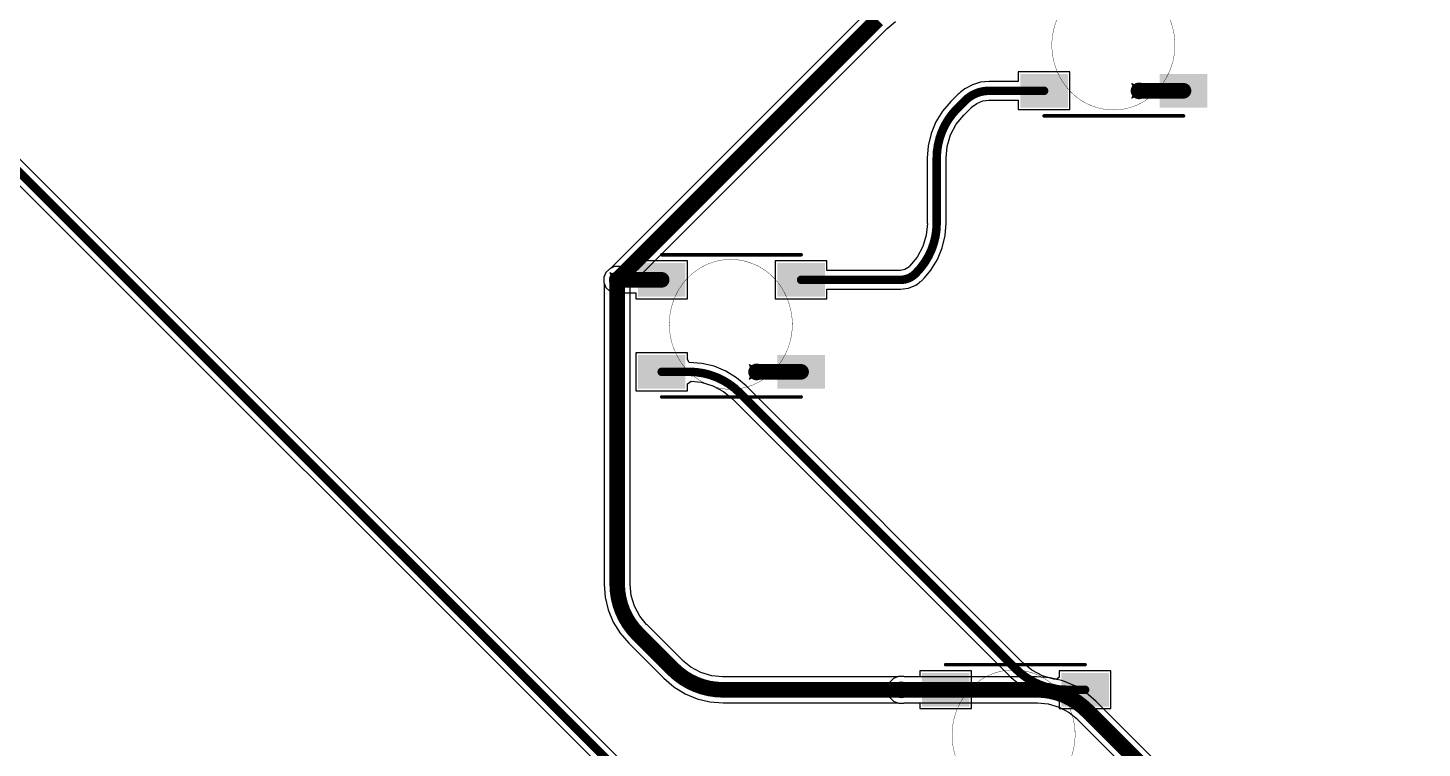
# Model space of a CAD drawing. Header units: inches. Extents: x -11 to 1110, y -7 to 455.
# Drawn here: x 112.1 to 162.1, y 205.2 to 231 of the extents above; entities that cross this region are included whole.
import ezdxf

# ---------------------------------------------------------------- set-up
doc = ezdxf.new("R2010")
doc.units = ezdxf.units.IN
for name, color, linetype in [('Bottom Layer', 5, 'Continuous'), ('Drill Drawing', 1, 'Continuous'), ('Mechanical 7', 56, 'Continuous'), ('Top Layer', 1, 'Continuous'), ('Top Overlay', 2, 'Continuous'), ('Top Paste', 8, 'Continuous'), ('Top Solder', 216, 'Continuous'), ('Via Holes', 16, 'Continuous')]:
    doc.layers.add(name, color=color, linetype=linetype)

msp = doc.modelspace()

# ---------------------------------------------------------------- hatches: boundary and pattern name
at = {"layer": 'Bottom Layer'}
h = msp.add_hatch(color=5, dxfattribs=at)
edge = h.paths.add_edge_path()
edge.add_arc((151.961, 228.782), 0.3, 0, 360)
h = msp.add_hatch(color=5, dxfattribs=at)
edge = h.paths.add_edge_path()
edge.add_arc((133.245, 221.998), 0.3, 0, 360)
h = msp.add_hatch(color=5, dxfattribs=at)
edge = h.paths.add_edge_path()
edge.add_arc((138.245, 218.698), 0.3, 0, 360)
h = msp.add_hatch(color=5, dxfattribs=at)
edge = h.paths.add_edge_path()
edge.add_arc((143.431, 207.292), 0.3, 0, 360)
at = {"layer": 'Top Layer'}
for points in [[(147.807, 229.285), (149.307, 229.285), (149.307, 228.285), (147.807, 228.285)], [(152.807, 229.285), (154.307, 229.285), (154.307, 228.285), (152.807, 228.285)], [(134.091, 222.502), (135.591, 222.502), (135.591, 221.502), (134.091, 221.502)], [(140.591, 221.502), (139.091, 221.502), (139.091, 222.502), (140.591, 222.502)], [(134.091, 219.202), (135.591, 219.202), (135.591, 218.202), (134.091, 218.202)], [(139.091, 219.202), (140.591, 219.202), (140.591, 218.202), (139.091, 218.202)], [(144.276, 207.795), (145.776, 207.795), (145.776, 206.795), (144.276, 206.795)], [(150.776, 206.795), (149.276, 206.795), (149.276, 207.795), (150.776, 207.795)]]:
    msp.add_hatch(color=1, dxfattribs=at).paths.add_polyline_path(points)
h = msp.add_hatch(color=1, dxfattribs=at)
edge = h.paths.add_edge_path()
edge.add_arc((151.961, 228.782), 0.3, 0, 360)
h = msp.add_hatch(color=1, dxfattribs=at)
edge = h.paths.add_edge_path()
edge.add_arc((133.245, 221.998), 0.3, 0, 360)
h = msp.add_hatch(color=1, dxfattribs=at)
edge = h.paths.add_edge_path()
edge.add_arc((138.245, 218.698), 0.3, 0, 360)
h = msp.add_hatch(color=1, dxfattribs=at)
edge = h.paths.add_edge_path()
edge.add_arc((143.431, 207.292), 0.3, 0, 360)
at = {"layer": 'Top Paste'}
for points in [[(147.807, 229.285), (149.307, 229.285), (149.307, 228.285), (147.807, 228.285)], [(152.807, 229.285), (154.307, 229.285), (154.307, 228.285), (152.807, 228.285)], [(134.091, 222.502), (135.591, 222.502), (135.591, 221.502), (134.091, 221.502)], [(140.591, 221.502), (139.091, 221.502), (139.091, 222.502), (140.591, 222.502)], [(134.091, 219.202), (135.591, 219.202), (135.591, 218.202), (134.091, 218.202)], [(139.091, 219.202), (140.591, 219.202), (140.591, 218.202), (139.091, 218.202)], [(144.276, 207.795), (145.776, 207.795), (145.776, 206.795), (144.276, 206.795)], [(150.776, 206.795), (149.276, 206.795), (149.276, 207.795), (150.776, 207.795)]]:
    msp.add_hatch(color=8, dxfattribs=at).paths.add_polyline_path(points)
at = {"layer": 'Top Solder'}
for points in [[(147.705, 229.387), (149.408, 229.387), (149.408, 228.184), (147.705, 228.184)], [(152.705, 229.387), (154.408, 229.387), (154.408, 228.184), (152.705, 228.184)], [(133.989, 222.603), (135.692, 222.603), (135.692, 221.4), (133.989, 221.4)], [(140.692, 221.4), (138.989, 221.4), (138.989, 222.603), (140.692, 222.603)], [(133.989, 219.303), (135.692, 219.303), (135.692, 218.1), (133.989, 218.1)], [(138.989, 219.303), (140.692, 219.303), (140.692, 218.1), (138.989, 218.1)], [(144.175, 207.897), (145.878, 207.897), (145.878, 206.693), (144.175, 206.693)], [(150.878, 206.693), (149.175, 206.693), (149.175, 207.897), (150.878, 207.897)]]:
    msp.add_hatch(color=216, dxfattribs=at).paths.add_polyline_path(points)
at = {"layer": 'Via Holes'}
h = msp.add_hatch(color=7, dxfattribs=at)
edge = h.paths.add_edge_path()
edge.add_arc((151.961, 228.782), 0.15, 0, 360)
h = msp.add_hatch(color=7, dxfattribs=at)
edge = h.paths.add_edge_path()
edge.add_arc((133.245, 221.998), 0.15, 0, 360)
h = msp.add_hatch(color=7, dxfattribs=at)
edge = h.paths.add_edge_path()
edge.add_arc((138.245, 218.698), 0.15, 0, 360)
h = msp.add_hatch(color=7, dxfattribs=at)
edge = h.paths.add_edge_path()
edge.add_arc((143.431, 207.292), 0.15, 0, 360)

# ---------------------------------------------------------------- linework, layer by layer
at = {"layer": 'Bottom Layer'}
for p, q in [((142.255, 231.668), (133.003, 222.415)), ((142.927, 231.026), (143.225, 231.272)), ((133.711, 221.805), (142.915, 231.008)), ((142.915, 231.008), (142.927, 231.026)), ((187.665, 150.479), (110.398, 227.746)), ((110.02, 227.171), (187.09, 150.102)), ((132.84, 222.269), (132.767, 222.093)), ((132.767, 222.093), (132.767, 221.903)), ((132.975, 222.403), (132.84, 222.269)), ((133.003, 222.415), (132.975, 222.403)), ((132.767, 221.903), (132.779, 221.875)), ((132.779, 221.875), (132.779, 211.088)), ((133.711, 211.088), (133.711, 221.805)), ((132.779, 211.088), (132.779, 211.088)), ((132.779, 211.088), (132.816, 210.618)), ((133.707, 211.067), (133.711, 211.088)), ((133.745, 210.682), (133.707, 211.067)), ((132.816, 210.618), (132.926, 210.159)), ((133.863, 210.292), (133.745, 210.682)), ((132.926, 210.159), (133.106, 209.723)), ((134.056, 209.932), (133.863, 210.292)), ((133.106, 209.723), (133.353, 209.321)), ((134.301, 209.633), (134.056, 209.932)), ((134.319, 209.622), (134.301, 209.633)), ((135.575, 208.365), (134.319, 209.622)), ((133.353, 209.321), (133.659, 208.962)), ((133.659, 208.962), (133.659, 208.962)), ((133.659, 208.962), (134.916, 207.706)), ((135.587, 208.347), (135.575, 208.365)), ((135.886, 208.102), (135.587, 208.347)), ((136.245, 207.91), (135.886, 208.102)), ((134.916, 207.706), (134.916, 207.706)), ((134.916, 207.706), (135.274, 207.399)), ((136.636, 207.791), (136.245, 207.91)), ((137.02, 207.754), (136.636, 207.791)), ((137.041, 207.758), (137.02, 207.754)), ((143.307, 207.758), (137.041, 207.758)), ((143.336, 207.769), (143.307, 207.758)), ((143.526, 207.769), (143.336, 207.769)), ((143.554, 207.758), (143.526, 207.769)), ((148.298, 207.758), (143.554, 207.758)), ((148.768, 207.721), (148.298, 207.758)), ((148.298, 207.758), (148.298, 207.758)), ((149.227, 207.611), (148.768, 207.721)), ((149.663, 207.43), (149.227, 207.611)), ((135.274, 207.399), (135.677, 207.153)), ((135.677, 207.153), (136.112, 206.972)), ((150.065, 207.184), (149.663, 207.43)), ((150.424, 206.878), (150.065, 207.184)), ((136.112, 206.972), (136.571, 206.862)), ((136.571, 206.862), (137.041, 206.825)), ((137.041, 206.825), (137.041, 206.825)), ((137.041, 206.825), (143.307, 206.825)), ((143.307, 206.825), (143.336, 206.814)), ((143.336, 206.814), (143.526, 206.814)), ((143.526, 206.814), (143.554, 206.825)), ((143.554, 206.825), (148.298, 206.825)), ((148.298, 206.825), (148.319, 206.83)), ((148.319, 206.83), (148.703, 206.792)), ((148.703, 206.792), (149.094, 206.673)), ((149.094, 206.673), (149.453, 206.481)), ((150.423, 206.877), (150.424, 206.878)), ((153.811, 203.489), (150.423, 206.877)), ((149.453, 206.481), (149.752, 206.236)), ((149.752, 206.236), (149.764, 206.218)), ((149.764, 206.218), (153.152, 202.83))]:
    msp.add_line(p, q, dxfattribs=at)
for points in [[(133.245, 221.998, 0.559, 0.559, 0), (142.585, 231.338, 0.559, 0.559, 0)], [(110.16, 227.508, 0.305, 0.305, 0), (187.427, 150.241, 0.305, 0.305, 0)], [(133.245, 211.088, 0.559, 0.559, 0), (133.245, 221.998, 0.559, 0.559, 0)], [(133.989, 209.292, 0.559, 0.559, -0.198912), (133.245, 211.088, 0.559, 0.559, 0)], [(133.989, 209.292, 0.559, 0.559, 0), (135.245, 208.036, 0.559, 0.559, 0)], [(137.041, 207.292, 0.559, 0.559, -0.198912), (135.245, 208.036, 0.559, 0.559, 0)], [(137.041, 207.292, 0.559, 0.559, 0), (143.431, 207.292, 0.559, 0.559, 0)], [(143.431, 207.292, 0.559, 0.559, 0), (148.298, 207.292, 0.559, 0.559, 0)], [(148.298, 207.292, 0.559, 0.559, -0.198912), (150.094, 206.548, 0.559, 0.559, 0)], [(150.094, 206.548, 0.559, 0.559, 0), (153.482, 203.16, 0.559, 0.559, 0)]]:
    msp.add_lwpolyline(points, format="xyseb", dxfattribs=at)
for points in [[(133.105, 221.998, 0.279, 0.279, 1), (133.385, 221.998, 0.279, 0.279, 1)], [(133.105, 221.998, 0.279, 0.279, 1), (133.385, 221.998, 0.279, 0.279, 1)], [(133.105, 211.088, 0.279, 0.279, 1), (133.385, 211.088, 0.279, 0.279, 1)], [(133.105, 211.088, 0.279, 0.279, 1), (133.385, 211.088, 0.279, 0.279, 1)], [(133.849, 209.292, 0.279, 0.279, 1), (134.129, 209.292, 0.279, 0.279, 1)], [(133.849, 209.292, 0.279, 0.279, 1), (134.129, 209.292, 0.279, 0.279, 1)], [(135.106, 208.036, 0.279, 0.279, 1), (135.385, 208.036, 0.279, 0.279, 1)], [(135.106, 208.036, 0.279, 0.279, 1), (135.385, 208.036, 0.279, 0.279, 1)], [(136.902, 207.292, 0.279, 0.279, 1), (137.181, 207.292, 0.279, 0.279, 1)], [(136.902, 207.292, 0.279, 0.279, 1), (137.181, 207.292, 0.279, 0.279, 1)], [(143.291, 207.292, 0.279, 0.279, 1), (143.57, 207.292, 0.279, 0.279, 1)], [(143.291, 207.292, 0.279, 0.279, 1), (143.57, 207.292, 0.279, 0.279, 1)], [(148.158, 207.292, 0.279, 0.279, 1), (148.437, 207.292, 0.279, 0.279, 1)], [(148.158, 207.292, 0.279, 0.279, 1), (148.437, 207.292, 0.279, 0.279, 1)], [(149.954, 206.548, 0.279, 0.279, 1), (150.233, 206.548, 0.279, 0.279, 1)], [(149.954, 206.548, 0.279, 0.279, 1), (150.233, 206.548, 0.279, 0.279, 1)]]:
    msp.add_lwpolyline(points, format="xyseb", close=True, dxfattribs=at)
at = {"layer": 'Drill Drawing'}
for points in [[(151.707, 229.036, 0.0508, 0.0508, 0), (151.961, 228.909, 0.0508, 0.0508, 0)], [(151.707, 229.036, 0.0508, 0.0508, 0), (151.834, 228.782, 0.0508, 0.0508, 0)], [(151.961, 228.909, 0.0508, 0.0508, 0), (152.215, 229.036, 0.0508, 0.0508, 0)], [(152.088, 228.782, 0.0508, 0.0508, 0), (152.215, 229.036, 0.0508, 0.0508, 0)], [(151.707, 228.528, 0.0508, 0.0508, 0), (151.834, 228.782, 0.0508, 0.0508, 0)], [(151.707, 228.528, 0.0508, 0.0508, 0), (151.961, 228.655, 0.0508, 0.0508, 0)], [(151.961, 228.655, 0.0508, 0.0508, 0), (152.215, 228.528, 0.0508, 0.0508, 0)], [(152.088, 228.782, 0.0508, 0.0508, 0), (152.215, 228.528, 0.0508, 0.0508, 0)], [(132.991, 222.252, 0.0508, 0.0508, 0), (133.245, 222.125, 0.0508, 0.0508, 0)], [(132.991, 222.252, 0.0508, 0.0508, 0), (133.118, 221.998, 0.0508, 0.0508, 0)], [(133.245, 222.125, 0.0508, 0.0508, 0), (133.499, 222.252, 0.0508, 0.0508, 0)], [(133.372, 221.998, 0.0508, 0.0508, 0), (133.499, 222.252, 0.0508, 0.0508, 0)], [(132.991, 221.744, 0.0508, 0.0508, 0), (133.118, 221.998, 0.0508, 0.0508, 0)], [(132.991, 221.744, 0.0508, 0.0508, 0), (133.245, 221.871, 0.0508, 0.0508, 0)], [(133.245, 221.871, 0.0508, 0.0508, 0), (133.499, 221.744, 0.0508, 0.0508, 0)], [(133.372, 221.998, 0.0508, 0.0508, 0), (133.499, 221.744, 0.0508, 0.0508, 0)], [(137.991, 218.952, 0.0508, 0.0508, 0), (138.245, 218.825, 0.0508, 0.0508, 0)], [(137.991, 218.952, 0.0508, 0.0508, 0), (138.118, 218.698, 0.0508, 0.0508, 0)], [(137.991, 218.444, 0.0508, 0.0508, 0), (138.118, 218.698, 0.0508, 0.0508, 0)], [(137.991, 218.444, 0.0508, 0.0508, 0), (138.245, 218.571, 0.0508, 0.0508, 0)], [(138.245, 218.825, 0.0508, 0.0508, 0), (138.499, 218.952, 0.0508, 0.0508, 0)], [(138.245, 218.571, 0.0508, 0.0508, 0), (138.499, 218.444, 0.0508, 0.0508, 0)], [(138.372, 218.698, 0.0508, 0.0508, 0), (138.499, 218.952, 0.0508, 0.0508, 0)], [(138.372, 218.698, 0.0508, 0.0508, 0), (138.499, 218.444, 0.0508, 0.0508, 0)], [(143.177, 207.546, 0.0508, 0.0508, 0), (143.431, 207.419, 0.0508, 0.0508, 0)], [(143.177, 207.546, 0.0508, 0.0508, 0), (143.304, 207.292, 0.0508, 0.0508, 0)], [(143.431, 207.419, 0.0508, 0.0508, 0), (143.685, 207.546, 0.0508, 0.0508, 0)], [(143.558, 207.292, 0.0508, 0.0508, 0), (143.685, 207.546, 0.0508, 0.0508, 0)], [(143.177, 207.038, 0.0508, 0.0508, 0), (143.304, 207.292, 0.0508, 0.0508, 0)], [(143.177, 207.038, 0.0508, 0.0508, 0), (143.431, 207.165, 0.0508, 0.0508, 0)], [(143.431, 207.165, 0.0508, 0.0508, 0), (143.685, 207.038, 0.0508, 0.0508, 0)], [(143.558, 207.292, 0.0508, 0.0508, 0), (143.685, 207.038, 0.0508, 0.0508, 0)]]:
    msp.add_lwpolyline(points, format="xyseb", dxfattribs=at)
for points in [[(151.694, 229.036, 0.0254, 0.0254, 1), (151.72, 229.036, 0.0254, 0.0254, 1)], [(151.694, 229.036, 0.0254, 0.0254, 1), (151.72, 229.036, 0.0254, 0.0254, 1)], [(152.202, 229.036, 0.0254, 0.0254, 1), (152.228, 229.036, 0.0254, 0.0254, 1)], [(152.202, 229.036, 0.0254, 0.0254, 1), (152.228, 229.036, 0.0254, 0.0254, 1)], [(151.694, 228.528, 0.0254, 0.0254, 1), (151.72, 228.528, 0.0254, 0.0254, 1)], [(151.694, 228.528, 0.0254, 0.0254, 1), (151.72, 228.528, 0.0254, 0.0254, 1)], [(151.821, 228.782, 0.0254, 0.0254, 1), (151.847, 228.782, 0.0254, 0.0254, 1)], [(151.821, 228.782, 0.0254, 0.0254, 1), (151.847, 228.782, 0.0254, 0.0254, 1)], [(151.948, 228.909, 0.0254, 0.0254, 1), (151.974, 228.909, 0.0254, 0.0254, 1)], [(151.948, 228.909, 0.0254, 0.0254, 1), (151.974, 228.909, 0.0254, 0.0254, 1)], [(151.948, 228.655, 0.0254, 0.0254, 1), (151.974, 228.655, 0.0254, 0.0254, 1)], [(151.948, 228.655, 0.0254, 0.0254, 1), (151.974, 228.655, 0.0254, 0.0254, 1)], [(152.075, 228.782, 0.0254, 0.0254, 1), (152.101, 228.782, 0.0254, 0.0254, 1)], [(152.075, 228.782, 0.0254, 0.0254, 1), (152.101, 228.782, 0.0254, 0.0254, 1)], [(152.202, 228.528, 0.0254, 0.0254, 1), (152.228, 228.528, 0.0254, 0.0254, 1)], [(152.202, 228.528, 0.0254, 0.0254, 1), (152.228, 228.528, 0.0254, 0.0254, 1)], [(132.978, 222.252, 0.0254, 0.0254, 1), (133.004, 222.252, 0.0254, 0.0254, 1)], [(132.978, 222.252, 0.0254, 0.0254, 1), (133.004, 222.252, 0.0254, 0.0254, 1)], [(133.232, 222.125, 0.0254, 0.0254, 1), (133.258, 222.125, 0.0254, 0.0254, 1)], [(133.232, 222.125, 0.0254, 0.0254, 1), (133.258, 222.125, 0.0254, 0.0254, 1)], [(133.486, 222.252, 0.0254, 0.0254, 1), (133.512, 222.252, 0.0254, 0.0254, 1)], [(133.486, 222.252, 0.0254, 0.0254, 1), (133.512, 222.252, 0.0254, 0.0254, 1)], [(132.978, 221.744, 0.0254, 0.0254, 1), (133.004, 221.744, 0.0254, 0.0254, 1)], [(132.978, 221.744, 0.0254, 0.0254, 1), (133.004, 221.744, 0.0254, 0.0254, 1)], [(133.105, 221.998, 0.0254, 0.0254, 1), (133.131, 221.998, 0.0254, 0.0254, 1)], [(133.105, 221.998, 0.0254, 0.0254, 1), (133.131, 221.998, 0.0254, 0.0254, 1)], [(133.232, 221.871, 0.0254, 0.0254, 1), (133.258, 221.871, 0.0254, 0.0254, 1)], [(133.232, 221.871, 0.0254, 0.0254, 1), (133.258, 221.871, 0.0254, 0.0254, 1)], [(133.359, 221.998, 0.0254, 0.0254, 1), (133.385, 221.998, 0.0254, 0.0254, 1)], [(133.359, 221.998, 0.0254, 0.0254, 1), (133.385, 221.998, 0.0254, 0.0254, 1)], [(133.486, 221.744, 0.0254, 0.0254, 1), (133.512, 221.744, 0.0254, 0.0254, 1)], [(133.486, 221.744, 0.0254, 0.0254, 1), (133.512, 221.744, 0.0254, 0.0254, 1)], [(137.978, 218.952, 0.0254, 0.0254, 1), (138.004, 218.952, 0.0254, 0.0254, 1)], [(137.978, 218.952, 0.0254, 0.0254, 1), (138.004, 218.952, 0.0254, 0.0254, 1)], [(138.105, 218.698, 0.0254, 0.0254, 1), (138.131, 218.698, 0.0254, 0.0254, 1)], [(138.105, 218.698, 0.0254, 0.0254, 1), (138.131, 218.698, 0.0254, 0.0254, 1)], [(138.232, 218.825, 0.0254, 0.0254, 1), (138.258, 218.825, 0.0254, 0.0254, 1)], [(138.232, 218.825, 0.0254, 0.0254, 1), (138.258, 218.825, 0.0254, 0.0254, 1)], [(138.232, 218.571, 0.0254, 0.0254, 1), (138.258, 218.571, 0.0254, 0.0254, 1)], [(138.232, 218.571, 0.0254, 0.0254, 1), (138.258, 218.571, 0.0254, 0.0254, 1)], [(138.359, 218.698, 0.0254, 0.0254, 1), (138.385, 218.698, 0.0254, 0.0254, 1)], [(138.359, 218.698, 0.0254, 0.0254, 1), (138.385, 218.698, 0.0254, 0.0254, 1)], [(138.486, 218.952, 0.0254, 0.0254, 1), (138.512, 218.952, 0.0254, 0.0254, 1)], [(138.486, 218.952, 0.0254, 0.0254, 1), (138.512, 218.952, 0.0254, 0.0254, 1)], [(137.978, 218.444, 0.0254, 0.0254, 1), (138.004, 218.444, 0.0254, 0.0254, 1)], [(137.978, 218.444, 0.0254, 0.0254, 1), (138.004, 218.444, 0.0254, 0.0254, 1)], [(138.486, 218.444, 0.0254, 0.0254, 1), (138.512, 218.444, 0.0254, 0.0254, 1)], [(138.486, 218.444, 0.0254, 0.0254, 1), (138.512, 218.444, 0.0254, 0.0254, 1)], [(143.164, 207.546, 0.0254, 0.0254, 1), (143.189, 207.546, 0.0254, 0.0254, 1)], [(143.164, 207.546, 0.0254, 0.0254, 1), (143.189, 207.546, 0.0254, 0.0254, 1)], [(143.672, 207.546, 0.0254, 0.0254, 1), (143.697, 207.546, 0.0254, 0.0254, 1)], [(143.672, 207.546, 0.0254, 0.0254, 1), (143.697, 207.546, 0.0254, 0.0254, 1)], [(143.164, 207.038, 0.0254, 0.0254, 1), (143.189, 207.038, 0.0254, 0.0254, 1)], [(143.164, 207.038, 0.0254, 0.0254, 1), (143.189, 207.038, 0.0254, 0.0254, 1)], [(143.291, 207.292, 0.0254, 0.0254, 1), (143.316, 207.292, 0.0254, 0.0254, 1)], [(143.291, 207.292, 0.0254, 0.0254, 1), (143.316, 207.292, 0.0254, 0.0254, 1)], [(143.418, 207.419, 0.0254, 0.0254, 1), (143.443, 207.419, 0.0254, 0.0254, 1)], [(143.418, 207.419, 0.0254, 0.0254, 1), (143.443, 207.419, 0.0254, 0.0254, 1)], [(143.418, 207.165, 0.0254, 0.0254, 1), (143.443, 207.165, 0.0254, 0.0254, 1)], [(143.418, 207.165, 0.0254, 0.0254, 1), (143.443, 207.165, 0.0254, 0.0254, 1)], [(143.545, 207.292, 0.0254, 0.0254, 1), (143.57, 207.292, 0.0254, 0.0254, 1)], [(143.545, 207.292, 0.0254, 0.0254, 1), (143.57, 207.292, 0.0254, 0.0254, 1)], [(143.672, 207.038, 0.0254, 0.0254, 1), (143.697, 207.038, 0.0254, 0.0254, 1)], [(143.672, 207.038, 0.0254, 0.0254, 1), (143.697, 207.038, 0.0254, 0.0254, 1)]]:
    msp.add_lwpolyline(points, format="xyseb", close=True, dxfattribs=at)
at = {"layer": 'Mechanical 7'}
for points in [[(149.259, 229.053, 0.0127, 0.0127, -0.393335), (149.74, 232.311, 0.0127, 0.0127, 0)], [(152.823, 231.803, 0.0127, 0.0127, -0.39332), (152.342, 228.545, 0.0127, 0.0127, 0)], [(151.043, 228.096, 0.0127, 0.0127, -0.247889), (149.259, 229.053, 0.0127, 0.0127, 0)], [(152.342, 228.545, 0.0127, 0.0127, -0.166448), (151.043, 228.096, 0.0127, 0.0127, 0)], [(135.758, 222.056, 0.0127, 0.0127, -0.204832), (137.318, 222.738, 0.0127, 0.0127, 0)], [(137.318, 222.738, 0.0127, 0.0127, -0.204832), (138.878, 222.056, 0.0127, 0.0127, 0)], [(135.483, 221.703, 0.0127, 0.0127, -0.048479), (135.758, 222.056, 0.0127, 0.0127, 0)], [(138.878, 222.056, 0.0127, 0.0127, -0.048479), (139.152, 221.703, 0.0127, 0.0127, 0)], [(135.28, 221.299, 0.0127, 0.0127, -0.042605), (135.483, 221.703, 0.0127, 0.0127, 0)], [(139.152, 221.703, 0.0127, 0.0127, -0.042605), (139.356, 221.299, 0.0127, 0.0127, 0)], [(135.155, 220.862, 0.0127, 0.0127, -0.044672), (135.28, 221.299, 0.0127, 0.0127, 0)], [(139.356, 221.299, 0.0127, 0.0127, -0.044672), (139.481, 220.862, 0.0127, 0.0127, 0)], [(135.113, 220.408, 0.0127, 0.0127, -0.046692), (135.155, 220.862, 0.0127, 0.0127, 0)], [(139.481, 220.862, 0.0127, 0.0127, -0.046483), (139.526, 220.453, 0.0127, 0.0127, 0)], [(135.758, 218.759, 0.0127, 0.0127, -0.189586), (135.113, 220.408, 0.0127, 0.0127, 0)], [(139.526, 220.408, 0.0127, 0.0127, -0.189473), (138.878, 218.759, 0.0127, 0.0127, 0)], [(139.526, 220.453, 0.0127, 0.0127, -0.004767), (139.526, 220.408, 0.0127, 0.0127, 0)], [(137.318, 218.074, 0.0127, 0.0127, -0.204942), (135.758, 218.759, 0.0127, 0.0127, 0)], [(138.878, 218.759, 0.0127, 0.0127, -0.204942), (137.318, 218.074, 0.0127, 0.0127, 0)], [(145.706, 204.262, 0.0127, 0.0127, -0.392763), (146.123, 207.532, 0.0127, 0.0127, 0)], [(146.123, 207.532, 0.0127, 0.0127, -0.436688), (149.214, 207.092, 0.0127, 0.0127, 0)], [(149.214, 207.092, 0.0127, 0.0127, -0.392941), (148.8, 203.822, 0.0127, 0.0127, 0)]]:
    msp.add_lwpolyline(points, format="xyseb", dxfattribs=at)
for points in [[(149.256, 229.053, 0.00635, 0.00635, 1), (149.262, 229.053, 0.00635, 0.00635, 1)], [(149.256, 229.053, 0.00635, 0.00635, 1), (149.262, 229.053, 0.00635, 0.00635, 1)], [(152.339, 228.545, 0.00635, 0.00635, 1), (152.345, 228.545, 0.00635, 0.00635, 1)], [(152.339, 228.545, 0.00635, 0.00635, 1), (152.345, 228.545, 0.00635, 0.00635, 1)], [(151.04, 228.096, 0.00635, 0.00635, 1), (151.046, 228.096, 0.00635, 0.00635, 1)], [(151.04, 228.096, 0.00635, 0.00635, 1), (151.046, 228.096, 0.00635, 0.00635, 1)], [(137.315, 222.738, 0.00635, 0.00635, 1), (137.321, 222.738, 0.00635, 0.00635, 1)], [(137.315, 222.738, 0.00635, 0.00635, 1), (137.321, 222.738, 0.00635, 0.00635, 1)], [(135.755, 222.056, 0.00635, 0.00635, 1), (135.761, 222.056, 0.00635, 0.00635, 1)], [(135.755, 222.056, 0.00635, 0.00635, 1), (135.761, 222.056, 0.00635, 0.00635, 1)], [(138.875, 222.056, 0.00635, 0.00635, 1), (138.881, 222.056, 0.00635, 0.00635, 1)], [(138.875, 222.056, 0.00635, 0.00635, 1), (138.881, 222.056, 0.00635, 0.00635, 1)], [(135.48, 221.703, 0.00635, 0.00635, 1), (135.487, 221.703, 0.00635, 0.00635, 1)], [(135.48, 221.703, 0.00635, 0.00635, 1), (135.487, 221.703, 0.00635, 0.00635, 1)], [(139.149, 221.703, 0.00635, 0.00635, 1), (139.156, 221.703, 0.00635, 0.00635, 1)], [(139.149, 221.703, 0.00635, 0.00635, 1), (139.156, 221.703, 0.00635, 0.00635, 1)], [(135.276, 221.299, 0.00635, 0.00635, 1), (135.283, 221.299, 0.00635, 0.00635, 1)], [(135.276, 221.299, 0.00635, 0.00635, 1), (135.283, 221.299, 0.00635, 0.00635, 1)], [(139.353, 221.299, 0.00635, 0.00635, 1), (139.359, 221.299, 0.00635, 0.00635, 1)], [(139.353, 221.299, 0.00635, 0.00635, 1), (139.359, 221.299, 0.00635, 0.00635, 1)], [(135.152, 220.862, 0.00635, 0.00635, 1), (135.158, 220.862, 0.00635, 0.00635, 1)], [(135.152, 220.862, 0.00635, 0.00635, 1), (135.158, 220.862, 0.00635, 0.00635, 1)], [(139.478, 220.862, 0.00635, 0.00635, 1), (139.484, 220.862, 0.00635, 0.00635, 1)], [(139.478, 220.862, 0.00635, 0.00635, 1), (139.484, 220.862, 0.00635, 0.00635, 1)], [(135.11, 220.408, 0.00635, 0.00635, 1), (135.116, 220.408, 0.00635, 0.00635, 1)], [(135.11, 220.408, 0.00635, 0.00635, 1), (135.116, 220.408, 0.00635, 0.00635, 1)], [(139.523, 220.453, 0.00635, 0.00635, 1), (139.529, 220.453, 0.00635, 0.00635, 1)], [(139.523, 220.453, 0.00635, 0.00635, 1), (139.529, 220.453, 0.00635, 0.00635, 1)], [(139.523, 220.408, 0.00635, 0.00635, 1), (139.529, 220.408, 0.00635, 0.00635, 1)], [(139.523, 220.408, 0.00635, 0.00635, 1), (139.529, 220.408, 0.00635, 0.00635, 1)], [(135.755, 218.759, 0.00635, 0.00635, 1), (135.761, 218.759, 0.00635, 0.00635, 1)], [(135.755, 218.759, 0.00635, 0.00635, 1), (135.761, 218.759, 0.00635, 0.00635, 1)], [(138.875, 218.759, 0.00635, 0.00635, 1), (138.881, 218.759, 0.00635, 0.00635, 1)], [(138.875, 218.759, 0.00635, 0.00635, 1), (138.881, 218.759, 0.00635, 0.00635, 1)], [(137.315, 218.074, 0.00635, 0.00635, 1), (137.321, 218.074, 0.00635, 0.00635, 1)], [(137.315, 218.074, 0.00635, 0.00635, 1), (137.321, 218.074, 0.00635, 0.00635, 1)], [(146.119, 207.532, 0.00635, 0.00635, 1), (146.126, 207.532, 0.00635, 0.00635, 1)], [(146.119, 207.532, 0.00635, 0.00635, 1), (146.126, 207.532, 0.00635, 0.00635, 1)], [(149.211, 207.092, 0.00635, 0.00635, 1), (149.217, 207.092, 0.00635, 0.00635, 1)], [(149.211, 207.092, 0.00635, 0.00635, 1), (149.217, 207.092, 0.00635, 0.00635, 1)]]:
    msp.add_lwpolyline(points, format="xyseb", close=True, dxfattribs=at)
at = {"layer": 'Top Layer'}
for p, q in [((146.278, 229.093), (145.985, 229.004)), ((146.583, 229.123), (146.278, 229.093)), ((146.583, 229.122), (146.583, 229.123)), ((147.629, 229.122), (146.583, 229.122)), ((149.485, 229.463), (147.629, 229.463)), ((147.629, 229.463), (147.629, 229.122)), ((149.485, 228.108), (149.485, 229.463)), ((145.478, 228.664), (145.21, 228.396)), ((145.478, 228.666), (145.477, 228.665)), ((145.477, 228.665), (145.478, 228.664)), ((145.507, 228.689), (145.478, 228.666)), ((145.572, 228.743), (145.507, 228.689)), ((145.714, 228.86), (145.572, 228.743)), ((145.572, 228.743), (145.572, 228.743)), ((145.985, 229.004), (145.714, 228.86)), ((144.915, 228.054), (144.679, 227.669)), ((145.208, 228.398), (144.915, 228.054)), ((145.21, 228.396), (145.208, 228.398)), ((145.686, 227.92), (145.954, 228.188)), ((145.954, 228.188), (145.955, 228.189)), ((145.954, 228.188), (145.954, 228.188)), ((145.955, 228.189), (145.957, 228.192)), ((145.957, 228.192), (146.138, 228.331)), ((146.138, 228.331), (146.353, 228.42)), ((146.353, 228.42), (146.579, 228.45)), ((146.579, 228.45), (146.583, 228.449)), ((146.583, 228.449), (147.629, 228.449)), ((147.629, 228.449), (147.629, 228.108)), ((147.629, 228.108), (149.485, 228.108)), ((144.679, 227.669), (144.506, 227.251)), ((145.204, 227.207), (145.408, 227.588)), ((145.408, 227.588), (145.673, 227.911)), ((145.673, 227.911), (145.686, 227.92)), ((144.506, 227.251), (144.4, 226.812)), ((145.078, 226.792), (145.204, 227.207)), ((144.4, 226.812), (144.365, 226.362)), ((145.038, 226.376), (145.078, 226.792)), ((144.365, 226.362), (144.367, 226.362)), ((144.367, 226.362), (144.367, 224.039)), ((145.04, 226.362), (145.038, 226.376)), ((145.04, 224.039), (145.04, 226.362)), ((144.367, 224.039), (144.37, 224.024)), ((145.007, 223.588), (145.043, 224.039)), ((145.043, 224.039), (145.04, 224.039)), ((144.329, 223.608), (144.203, 223.194)), ((144.37, 224.024), (144.329, 223.608)), ((144.902, 223.149), (145.007, 223.588)), ((144.203, 223.194), (143.999, 222.812)), ((144.729, 222.732), (144.902, 223.149)), ((135.769, 222.679), (133.913, 222.679)), ((133.913, 222.679), (133.913, 222.468)), ((135.769, 221.324), (135.769, 222.679)), ((140.769, 222.679), (138.913, 222.679)), ((138.913, 222.679), (138.913, 221.324)), ((140.769, 222.338), (140.769, 222.679)), ((143.999, 222.812), (143.734, 222.489)), ((144.493, 222.346), (144.729, 222.732)), ((132.84, 222.269), (132.767, 222.093)), ((132.767, 222.093), (132.767, 221.903)), ((132.975, 222.403), (132.84, 222.269)), ((133.15, 222.476), (132.975, 222.403)), ((133.34, 222.476), (133.15, 222.476)), ((133.36, 222.468), (133.34, 222.476)), ((133.913, 222.468), (133.36, 222.468)), ((143.403, 222.338), (140.769, 222.338)), ((143.408, 222.337), (143.403, 222.338)), ((143.567, 222.369), (143.408, 222.337)), ((143.701, 222.458), (143.567, 222.369)), ((143.704, 222.463), (143.701, 222.458)), ((143.722, 222.481), (143.704, 222.463)), ((143.734, 222.489), (143.722, 222.481)), ((144.2, 222.003), (144.263, 222.078)), ((144.263, 222.078), (144.493, 222.346)), ((132.767, 221.903), (132.84, 221.728)), ((132.84, 221.728), (132.975, 221.593)), ((132.975, 221.593), (133.15, 221.52)), ((133.34, 221.52), (133.377, 221.535)), ((133.377, 221.535), (133.913, 221.535)), ((133.913, 221.535), (133.913, 221.324)), ((140.769, 221.324), (140.769, 221.665)), ((140.769, 221.665), (143.403, 221.665)), ((143.403, 221.662), (143.688, 221.699)), ((143.403, 221.665), (143.403, 221.662)), ((143.688, 221.699), (143.954, 221.809)), ((143.954, 221.809), (144.102, 221.923)), ((144.102, 221.923), (144.105, 221.925)), ((144.105, 221.925), (144.182, 221.984)), ((144.105, 221.925), (144.105, 221.925)), ((144.182, 221.984), (144.2, 222.003)), ((144.182, 221.984), (144.182, 221.984)), ((144.2, 222.003), (144.2, 222.003)), ((133.15, 221.52), (133.34, 221.52)), ((133.913, 221.324), (135.769, 221.324)), ((138.913, 221.324), (140.769, 221.324)), ((135.769, 219.379), (133.913, 219.379)), ((133.913, 219.379), (133.913, 218.024)), ((135.769, 219.142), (135.769, 219.379)), ((135.83, 219.041), (135.769, 219.142)), ((136.281, 219.005), (135.83, 219.041)), ((136.72, 218.9), (136.281, 219.005)), ((137.138, 218.727), (136.72, 218.9)), ((137.523, 218.491), (137.138, 218.727)), ((135.769, 218.276), (135.896, 218.363)), ((135.769, 218.024), (135.769, 218.276)), ((135.896, 218.363), (136.261, 218.327)), ((136.261, 218.327), (136.675, 218.201)), ((136.675, 218.201), (137.057, 217.997)), ((137.866, 218.197), (137.523, 218.491)), ((137.865, 218.196), (137.866, 218.197)), ((147.783, 208.277), (137.865, 218.196)), ((133.913, 218.024), (135.769, 218.024)), ((137.057, 217.997), (137.38, 217.732)), ((137.38, 217.732), (137.388, 217.72)), ((137.388, 217.72), (147.307, 207.801)), ((147.792, 208.264), (147.783, 208.277)), ((148.115, 207.999), (147.792, 208.264)), ((143.026, 207.562), (142.953, 207.387)), ((143.16, 207.697), (143.026, 207.562)), ((143.336, 207.769), (143.16, 207.697)), ((143.526, 207.769), (143.336, 207.769)), ((143.546, 207.761), (143.526, 207.769)), ((144.098, 207.761), (143.546, 207.761)), ((145.954, 207.973), (144.098, 207.973)), ((144.098, 207.973), (144.098, 207.761)), ((145.954, 206.617), (145.954, 207.973)), ((147.307, 207.801), (147.305, 207.799)), ((147.305, 207.799), (147.649, 207.506)), ((148.496, 207.795), (148.115, 207.999)), ((148.911, 207.67), (148.496, 207.795)), ((149.004, 207.66), (148.911, 207.67)), ((149.098, 207.746), (149.004, 207.66)), ((150.954, 207.973), (149.098, 207.973)), ((149.098, 207.973), (149.098, 207.746)), ((150.954, 206.617), (150.954, 207.973)), ((142.953, 207.387), (142.953, 207.197)), ((142.953, 207.197), (143.026, 207.021)), ((147.649, 207.506), (148.034, 207.27)), ((148.034, 207.27), (148.452, 207.097)), ((148.452, 207.097), (148.891, 206.991)), ((143.026, 207.021), (143.16, 206.887)), ((143.16, 206.887), (143.336, 206.814)), ((143.336, 206.814), (143.526, 206.814)), ((143.526, 206.814), (143.562, 206.829)), ((143.562, 206.829), (144.098, 206.829)), ((144.098, 206.829), (144.098, 206.617)), ((144.098, 206.617), (145.954, 206.617)), ((148.891, 206.991), (149.098, 206.975)), ((149.098, 206.975), (149.098, 206.617)), ((149.098, 206.617), (150.954, 206.617))]:
    msp.add_line(p, q, dxfattribs=at)
for points in [[(151.961, 228.785, 0.559, 0.559, 0), (153.557, 228.785, 0.559, 0.559, 0)], [(145.448, 228.158, 0.305, 0.305, 0), (145.716, 228.426, 0.305, 0.305, 0)], [(145.717, 228.427, 0.305, 0.305, -0.198759), (146.583, 228.785, 0.305, 0.305, 0)], [(145.716, 228.426, 0.305, 0.305, -0.000148), (145.717, 228.427, 0.305, 0.305, 0)], [(146.583, 228.785, 0.305, 0.305, 0), (148.557, 228.785, 0.305, 0.305, 0)], [(144.704, 226.362, 0.305, 0.305, -0.198912), (145.448, 228.158, 0.305, 0.305, 0)], [(144.704, 224.039, 0.305, 0.305, 0), (144.704, 226.362, 0.305, 0.305, 0)], [(144.704, 224.039, 0.305, 0.305, -0.198912), (143.96, 222.243, 0.305, 0.305, 0)], [(133.245, 222.002, 0.559, 0.559, 0), (134.841, 222.002, 0.559, 0.559, 0)], [(139.841, 222.002, 0.305, 0.305, 0), (143.403, 222.002, 0.305, 0.305, 0)], [(143.942, 222.225, 0.305, 0.305, -0.198912), (143.403, 222.002, 0.305, 0.305, 0)], [(143.942, 222.225, 0.305, 0.305, 0), (143.96, 222.243, 0.305, 0.305, 0)], [(134.841, 218.702, 0.305, 0.305, 0), (135.83, 218.702, 0.305, 0.305, 0)], [(135.83, 218.702, 0.305, 0.305, -0.198912), (137.627, 217.958, 0.305, 0.305, 0)], [(138.245, 218.702, 0.559, 0.559, 0), (139.841, 218.702, 0.559, 0.559, 0)], [(137.627, 217.958, 0.305, 0.305, 0), (147.545, 208.039, 0.305, 0.305, 0)], [(149.341, 207.295, 0.305, 0.305, -0.198912), (147.545, 208.039, 0.305, 0.305, 0)], [(143.431, 207.295, 0.559, 0.559, 0), (145.026, 207.295, 0.559, 0.559, 0)], [(149.341, 207.295, 0.305, 0.305, 0), (150.026, 207.295, 0.305, 0.305, 0)]]:
    msp.add_lwpolyline(points, format="xyseb", dxfattribs=at)
for points in [[(151.821, 228.785, 0.279, 0.279, 1), (152.101, 228.785, 0.279, 0.279, 1)], [(153.417, 228.785, 0.279, 0.279, 1), (153.696, 228.785, 0.279, 0.279, 1)], [(145.64, 228.426, 0.152, 0.152, 1), (145.792, 228.426, 0.152, 0.152, 1)], [(145.64, 228.426, 0.152, 0.152, 1), (145.792, 228.426, 0.152, 0.152, 1)], [(145.641, 228.427, 0.152, 0.152, 1), (145.793, 228.427, 0.152, 0.152, 1)], [(145.641, 228.427, 0.152, 0.152, 1), (145.793, 228.427, 0.152, 0.152, 1)], [(146.507, 228.785, 0.152, 0.152, 1), (146.66, 228.785, 0.152, 0.152, 1)], [(146.507, 228.785, 0.152, 0.152, 1), (146.66, 228.785, 0.152, 0.152, 1)], [(148.481, 228.785, 0.152, 0.152, 1), (148.633, 228.785, 0.152, 0.152, 1)], [(145.372, 228.158, 0.152, 0.152, 1), (145.524, 228.158, 0.152, 0.152, 1)], [(145.372, 228.158, 0.152, 0.152, 1), (145.524, 228.158, 0.152, 0.152, 1)], [(144.628, 226.362, 0.152, 0.152, 1), (144.78, 226.362, 0.152, 0.152, 1)], [(144.628, 226.362, 0.152, 0.152, 1), (144.78, 226.362, 0.152, 0.152, 1)], [(144.628, 224.039, 0.152, 0.152, 1), (144.78, 224.039, 0.152, 0.152, 1)], [(144.628, 224.039, 0.152, 0.152, 1), (144.78, 224.039, 0.152, 0.152, 1)], [(133.105, 222.002, 0.279, 0.279, 1), (133.385, 222.002, 0.279, 0.279, 1)], [(134.701, 222.002, 0.279, 0.279, 1), (134.98, 222.002, 0.279, 0.279, 1)], [(139.765, 222.002, 0.152, 0.152, 1), (139.917, 222.002, 0.152, 0.152, 1)], [(143.327, 222.002, 0.152, 0.152, 1), (143.48, 222.002, 0.152, 0.152, 1)], [(143.327, 222.002, 0.152, 0.152, 1), (143.48, 222.002, 0.152, 0.152, 1)], [(143.866, 222.225, 0.152, 0.152, 1), (144.018, 222.225, 0.152, 0.152, 1)], [(143.866, 222.225, 0.152, 0.152, 1), (144.018, 222.225, 0.152, 0.152, 1)], [(143.884, 222.243, 0.152, 0.152, 1), (144.036, 222.243, 0.152, 0.152, 1)], [(143.884, 222.243, 0.152, 0.152, 1), (144.036, 222.243, 0.152, 0.152, 1)], [(134.765, 218.702, 0.152, 0.152, 1), (134.917, 218.702, 0.152, 0.152, 1)], [(135.754, 218.702, 0.152, 0.152, 1), (135.907, 218.702, 0.152, 0.152, 1)], [(135.754, 218.702, 0.152, 0.152, 1), (135.907, 218.702, 0.152, 0.152, 1)], [(138.105, 218.702, 0.279, 0.279, 1), (138.385, 218.702, 0.279, 0.279, 1)], [(139.701, 218.702, 0.279, 0.279, 1), (139.98, 218.702, 0.279, 0.279, 1)], [(137.55, 217.958, 0.152, 0.152, 1), (137.703, 217.958, 0.152, 0.152, 1)], [(137.55, 217.958, 0.152, 0.152, 1), (137.703, 217.958, 0.152, 0.152, 1)], [(147.469, 208.039, 0.152, 0.152, 1), (147.621, 208.039, 0.152, 0.152, 1)], [(147.469, 208.039, 0.152, 0.152, 1), (147.621, 208.039, 0.152, 0.152, 1)], [(143.291, 207.295, 0.279, 0.279, 1), (143.57, 207.295, 0.279, 0.279, 1)], [(144.886, 207.295, 0.279, 0.279, 1), (145.166, 207.295, 0.279, 0.279, 1)], [(149.265, 207.295, 0.152, 0.152, 1), (149.418, 207.295, 0.152, 0.152, 1)], [(149.265, 207.295, 0.152, 0.152, 1), (149.418, 207.295, 0.152, 0.152, 1)], [(149.95, 207.295, 0.152, 0.152, 1), (150.102, 207.295, 0.152, 0.152, 1)]]:
    msp.add_lwpolyline(points, format="xyseb", close=True, dxfattribs=at)
at = {"layer": 'Top Overlay'}
for points in [[(148.557, 227.885, 0.127, 0.127, 0), (153.557, 227.885, 0.127, 0.127, 0)], [(134.841, 222.902, 0.127, 0.127, 0), (139.841, 222.902, 0.127, 0.127, 0)], [(133.785, 222.155, 0.254, 0.254, 0), (133.912, 222.028, 0.254, 0.254, 0)], [(133.785, 221.901, 0.254, 0.254, 0), (133.785, 222.155, 0.254, 0.254, 0)], [(133.785, 221.901, 0.254, 0.254, 0), (133.912, 222.028, 0.254, 0.254, 0)], [(134.841, 217.801, 0.127, 0.127, 0), (139.841, 217.801, 0.127, 0.127, 0)], [(145.026, 208.196, 0.127, 0.127, 0), (150.026, 208.196, 0.127, 0.127, 0)], [(143.97, 207.448, 0.254, 0.254, 0), (144.097, 207.321, 0.254, 0.254, 0)], [(143.97, 207.194, 0.254, 0.254, 0), (143.97, 207.448, 0.254, 0.254, 0)], [(143.97, 207.194, 0.254, 0.254, 0), (144.097, 207.321, 0.254, 0.254, 0)]]:
    msp.add_lwpolyline(points, format="xyseb", dxfattribs=at)
for points in [[(148.525, 227.885, 0.0635, 0.0635, 1), (148.589, 227.885, 0.0635, 0.0635, 1)], [(153.525, 227.885, 0.0635, 0.0635, 1), (153.589, 227.885, 0.0635, 0.0635, 1)], [(134.809, 222.902, 0.0635, 0.0635, 1), (134.873, 222.902, 0.0635, 0.0635, 1)], [(139.809, 222.902, 0.0635, 0.0635, 1), (139.873, 222.902, 0.0635, 0.0635, 1)], [(133.721, 222.155, 0.127, 0.127, 1), (133.848, 222.155, 0.127, 0.127, 1)], [(133.721, 222.155, 0.127, 0.127, 1), (133.848, 222.155, 0.127, 0.127, 1)], [(133.721, 221.901, 0.127, 0.127, 1), (133.848, 221.901, 0.127, 0.127, 1)], [(133.721, 221.901, 0.127, 0.127, 1), (133.848, 221.901, 0.127, 0.127, 1)], [(133.848, 222.028, 0.127, 0.127, 1), (133.975, 222.028, 0.127, 0.127, 1)], [(133.848, 222.028, 0.127, 0.127, 1), (133.975, 222.028, 0.127, 0.127, 1)], [(134.809, 217.801, 0.0635, 0.0635, 1), (134.873, 217.801, 0.0635, 0.0635, 1)], [(139.809, 217.801, 0.0635, 0.0635, 1), (139.873, 217.801, 0.0635, 0.0635, 1)], [(144.994, 208.196, 0.0635, 0.0635, 1), (145.058, 208.196, 0.0635, 0.0635, 1)], [(149.994, 208.196, 0.0635, 0.0635, 1), (150.058, 208.196, 0.0635, 0.0635, 1)], [(143.907, 207.448, 0.127, 0.127, 1), (144.034, 207.448, 0.127, 0.127, 1)], [(143.907, 207.448, 0.127, 0.127, 1), (144.034, 207.448, 0.127, 0.127, 1)], [(143.907, 207.194, 0.127, 0.127, 1), (144.034, 207.194, 0.127, 0.127, 1)], [(143.907, 207.194, 0.127, 0.127, 1), (144.034, 207.194, 0.127, 0.127, 1)], [(144.034, 207.321, 0.127, 0.127, 1), (144.161, 207.321, 0.127, 0.127, 1)], [(144.034, 207.321, 0.127, 0.127, 1), (144.161, 207.321, 0.127, 0.127, 1)]]:
    msp.add_lwpolyline(points, format="xyseb", close=True, dxfattribs=at)

doc.saveas('drawing.dxf')
